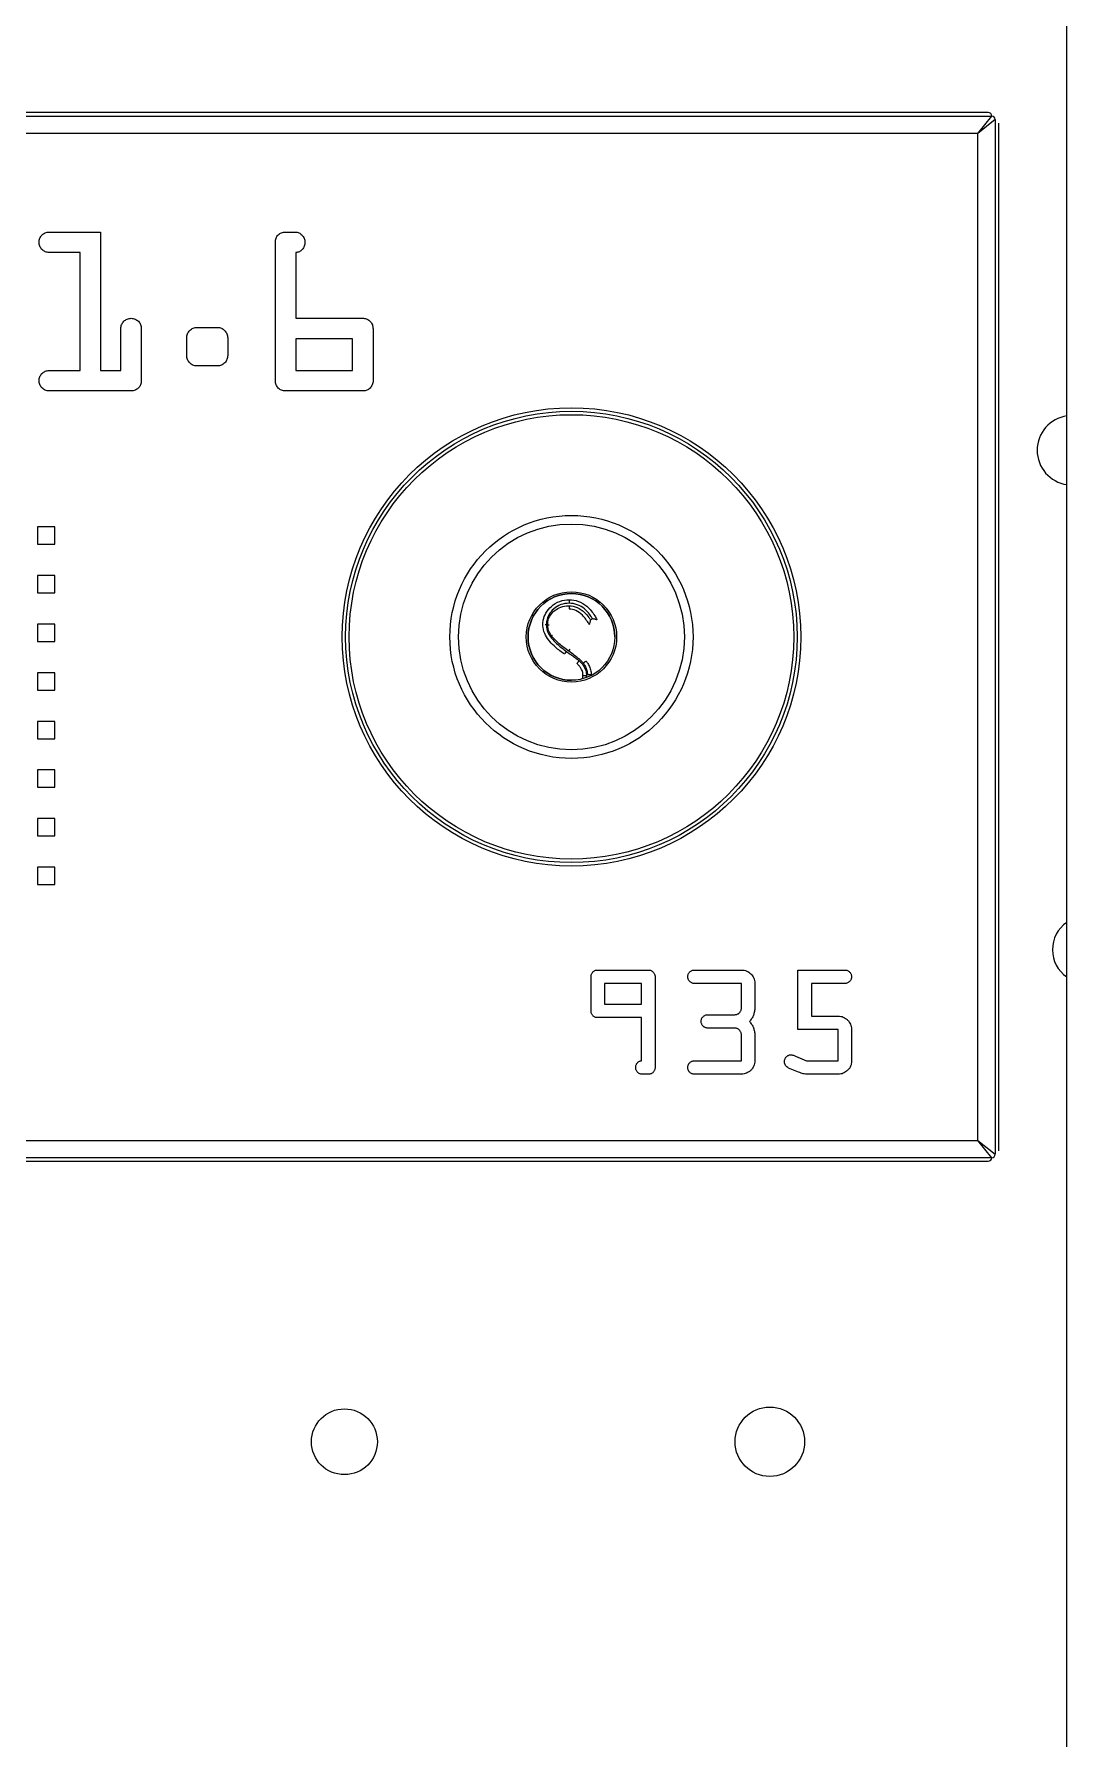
# Model space of a CAD drawing. Extents: x -2 to 108, y 0 to 44.
# Drawn here: x 63.02 to 70.45, y 13.67 to 25.95 of the extents above; entities that cross this region are included whole.
import ezdxf

# ---------------------------------------------------------------- set-up
doc = ezdxf.new("R2010")
doc.units = 0
doc.header["$LTSCALE"] = 5
doc.header["$MEASUREMENT"] = 0
doc.layers.add('1', color=1, linetype='CONTINUOUS')

msp = doc.modelspace()

# ---------------------------------------------------------------- linework, layer by layer
at = {"layer": '1', "linetype": 'CONTINUOUS', "lineweight": 15}
for p, q in [((70.45, 9.743), (70.45, 34.743)), ((59.959, 25.357), (69.909, 25.357)), ((69.884, 25.382), (59.984, 25.382)), ((69.809, 25.232), (69.909, 25.357)), ((69.934, 25.332), (69.809, 25.232)), ((69.934, 25.332), (69.934, 17.882)), ((69.959, 17.907), (69.959, 25.307)), ((69.809, 25.232), (60.059, 25.232)), ((69.809, 17.982), (69.809, 25.232)), ((63.126, 24.522), (63.494, 24.522)), ((63.494, 24.522), (63.494, 23.525)), ((64.753, 23.45), (64.753, 24.45)), ((64.825, 24.522), (64.895, 24.522)), ((63.347, 24.375), (63.126, 24.375)), ((63.347, 23.525), (63.347, 24.375)), ((64.9, 24.375), (64.9, 23.901)), ((63.641, 23.525), (63.641, 23.828)), ((63.788, 23.828), (63.788, 23.451)), ((64.19, 23.836), (64.337, 23.836)), ((64.9, 23.901), (65.387, 23.901)), ((65.456, 23.826), (65.456, 23.451)), ((64.115, 23.632), (64.115, 23.761)), ((64.41, 23.761), (64.41, 23.634)), ((64.9, 23.754), (64.9, 23.525)), ((65.309, 23.754), (64.9, 23.754)), ((65.309, 23.525), (65.309, 23.754)), ((63.125, 23.525), (63.347, 23.525)), ((63.494, 23.525), (63.641, 23.525)), ((64.337, 23.558), (64.188, 23.558)), ((64.9, 23.525), (65.309, 23.525)), ((63.715, 23.378), (63.126, 23.378)), ((65.385, 23.378), (64.825, 23.378)), ((63.167, 22.399), (63.042, 22.399)), ((63.042, 22.399), (63.042, 22.274)), ((63.167, 22.274), (63.167, 22.399)), ((63.042, 22.274), (63.167, 22.274)), ((63.167, 22.049), (63.042, 22.049)), ((63.042, 22.049), (63.042, 21.924)), ((63.167, 21.924), (63.167, 22.049)), ((63.042, 21.924), (63.167, 21.924)), ((67.021, 21.73), (67.035, 21.739)), ((63.167, 21.699), (63.042, 21.699)), ((63.042, 21.699), (63.042, 21.574)), ((63.167, 21.574), (63.167, 21.699)), ((63.042, 21.574), (63.167, 21.574)), ((66.839, 21.488), (66.849, 21.502)), ((66.866, 21.504), (66.876, 21.518)), ((63.167, 21.349), (63.042, 21.349)), ((63.042, 21.349), (63.042, 21.224)), ((63.167, 21.224), (63.167, 21.349)), ((66.992, 21.33), (66.99, 21.317)), ((63.042, 21.224), (63.167, 21.224)), ((63.167, 20.999), (63.042, 20.999)), ((63.042, 20.999), (63.042, 20.874)), ((63.167, 20.874), (63.167, 20.999)), ((63.042, 20.874), (63.167, 20.874)), ((63.167, 20.649), (63.042, 20.649)), ((63.042, 20.649), (63.042, 20.524)), ((63.167, 20.524), (63.167, 20.649)), ((63.042, 20.524), (63.167, 20.524)), ((63.167, 20.299), (63.042, 20.299)), ((63.042, 20.299), (63.042, 20.174)), ((63.167, 20.174), (63.167, 20.299)), ((63.042, 20.174), (63.167, 20.174)), ((63.167, 19.949), (63.042, 19.949)), ((63.042, 19.949), (63.042, 19.824)), ((63.167, 19.824), (63.167, 19.949)), ((63.042, 19.824), (63.167, 19.824)), ((67.025, 18.913), (67.025, 19.161)), ((67.071, 19.208), (67.44, 19.208)), ((67.486, 19.161), (67.486, 18.506)), ((67.769, 19.208), (68.109, 19.208)), ((68.514, 19.208), (68.852, 19.208)), ((68.514, 18.78), (68.514, 19.208)), ((67.389, 19.112), (67.122, 19.112)), ((67.122, 19.112), (67.122, 18.962)), ((67.389, 18.962), (67.389, 19.112)), ((68.107, 19.112), (67.769, 19.112)), ((68.107, 18.933), (68.107, 19.112)), ((68.204, 19.115), (68.204, 18.938)), ((68.611, 19.112), (68.611, 18.876)), ((68.852, 19.112), (68.611, 19.112)), ((67.122, 18.962), (67.389, 18.962)), ((67.389, 18.866), (67.07, 18.866)), ((67.389, 18.555), (67.389, 18.866)), ((67.866, 18.887), (68.059, 18.887)), ((68.059, 18.791), (67.866, 18.791)), ((68.611, 18.876), (68.804, 18.876)), ((68.9, 18.782), (68.9, 18.552)), ((68.107, 18.555), (68.107, 18.742)), ((68.204, 18.742), (68.204, 18.554)), ((68.804, 18.78), (68.514, 18.78)), ((68.804, 18.555), (68.804, 18.78)), ((67.769, 18.555), (68.107, 18.555)), ((68.496, 18.589), (68.559, 18.562)), ((68.582, 18.555), (68.804, 18.555)), ((67.439, 18.458), (67.393, 18.458)), ((68.107, 18.458), (67.769, 18.458)), ((68.519, 18.473), (68.447, 18.503)), ((68.804, 18.458), (68.583, 18.458)), ((60.059, 17.982), (69.809, 17.982)), ((69.909, 17.857), (69.809, 17.982)), ((69.809, 17.982), (69.934, 17.882)), ((69.909, 17.857), (59.959, 17.857)), ((59.984, 17.832), (69.884, 17.832))]:
    msp.add_line(p, q, dxfattribs=at)
at = {"layer": '1', "linetype": 'CONTINUOUS', "lineweight": 15, "flags": 128}
msp.add_lwpolyline([(66.867, 21.874), (66.867, 21.872), (66.867, 21.87), (66.867, 21.867), (66.868, 21.863), (66.868, 21.859), (66.868, 21.854), (66.868, 21.849)], dxfattribs=at)
at = {"layer": '1', "linetype": 'CONTINUOUS', "lineweight": 15}
for centre, radius in [((66.884, 21.607), 1.65), ((66.884, 21.607), 1.625), ((66.884, 21.607), 1.625), ((66.884, 21.607), 1.6), ((66.884, 21.607), 0.875), ((66.884, 21.607), 0.813), ((66.884, 21.607), 0.325), ((66.884, 21.607), 0.312), ((65.25, 15.812), 0.237), ((68.312, 15.812), 0.25)]:
    msp.add_circle(centre, radius, dxfattribs=at)
for centre, radius, start, end in [((69.884, 25.357), 0.025, 0, 90), ((69.909, 25.332), 0.025, 0, 90), ((70.486, 22.951), 0.25, 98.1636, 261.8364), ((66.884, 21.607), 0.312, 0, 270), ((70.584, 19.355), 0.238, 124.4323, 235.5677), ((69.884, 17.857), 0.025, 270, 360), ((69.909, 17.882), 0.025, 270, 360)]:
    msp.add_arc(centre, radius, start, end, dxfattribs=at)
for points, knots in [([(63.052, 24.449), (63.053, 24.454), (63.053, 24.464), (63.057, 24.477), (63.064, 24.49), (63.073, 24.501), (63.084, 24.511), (63.097, 24.517), (63.111, 24.522), (63.121, 24.522), (63.126, 24.522)], [0, 0, 0, 0, 0.12867, 0.251035, 0.37364, 0.499294, 0.62636, 0.748965, 0.87133, 1, 1, 1, 1]), ([(63.126, 24.375), (63.121, 24.376), (63.111, 24.376), (63.097, 24.38), (63.084, 24.387), (63.073, 24.396), (63.064, 24.408), (63.057, 24.42), (63.053, 24.434), (63.053, 24.444), (63.052, 24.449)], [0, 0, 0, 0, 0.126747, 0.249383, 0.372258, 0.499604, 0.625536, 0.748411, 0.871046, 1, 1, 1, 1]), ([(64.753, 24.45), (64.753, 24.455), (64.754, 24.464), (64.758, 24.478), (64.764, 24.491), (64.774, 24.502), (64.785, 24.511), (64.797, 24.517), (64.811, 24.522), (64.82, 24.522), (64.825, 24.522)], [0, 0, 0, 0, 0.12856, 0.252948, 0.374546, 0.500548, 0.626549, 0.749201, 0.87144, 1, 1, 1, 1]), ([(64.895, 24.522), (64.9, 24.522), (64.909, 24.522), (64.923, 24.518), (64.935, 24.51), (64.945, 24.501), (64.954, 24.49), (64.961, 24.477), (64.965, 24.463), (64.965, 24.454), (64.966, 24.449)], [0, 0, 0, 0, 0.1250358, 0.2460508, 0.3668115, 0.495045, 0.6223357, 0.7479237, 0.8704541, 1, 1, 1, 1]), ([(64.966, 24.449), (64.965, 24.444), (64.965, 24.434), (64.961, 24.42), (64.955, 24.408), (64.947, 24.397), (64.937, 24.387), (64.926, 24.38), (64.913, 24.376), (64.905, 24.376), (64.9, 24.375)], [0, 0, 0, 0, 0.136013, 0.264089, 0.390556, 0.519057, 0.644658, 0.76206, 0.880273, 1, 1, 1, 1]), ([(63.641, 23.828), (63.641, 23.833), (63.642, 23.843), (63.646, 23.856), (63.653, 23.869), (63.662, 23.88), (63.673, 23.889), (63.686, 23.896), (63.7, 23.9), (63.71, 23.901), (63.715, 23.901)], [0, 0, 0, 0, 0.125017, 0.245994, 0.36738, 0.495213, 0.623046, 0.747448, 0.870553, 1, 1, 1, 1]), ([(63.715, 23.901), (63.72, 23.901), (63.729, 23.9), (63.743, 23.896), (63.756, 23.889), (63.767, 23.88), (63.777, 23.869), (63.783, 23.856), (63.788, 23.843), (63.788, 23.833), (63.788, 23.828)], [0, 0, 0, 0, 0.129024, 0.251725, 0.374666, 0.502081, 0.629495, 0.750483, 0.873184, 1, 1, 1, 1]), ([(64.115, 23.761), (64.116, 23.766), (64.116, 23.776), (64.12, 23.79), (64.127, 23.803), (64.136, 23.814), (64.148, 23.824), (64.161, 23.831), (64.175, 23.835), (64.185, 23.835), (64.19, 23.836)], [0, 0, 0, 0, 0.129002, 0.251705, 0.372557, 0.499482, 0.626406, 0.748295, 0.870998, 1, 1, 1, 1]), ([(64.337, 23.836), (64.342, 23.835), (64.351, 23.835), (64.365, 23.831), (64.377, 23.824), (64.388, 23.814), (64.398, 23.803), (64.405, 23.79), (64.409, 23.776), (64.409, 23.766), (64.41, 23.761)], [0, 0, 0, 0, 0.124132, 0.244253, 0.365846, 0.492774, 0.621399, 0.744921, 0.869269, 1, 1, 1, 1]), ([(65.387, 23.901), (65.392, 23.901), (65.401, 23.901), (65.414, 23.896), (65.425, 23.889), (65.436, 23.879), (65.445, 23.868), (65.452, 23.855), (65.455, 23.841), (65.456, 23.831), (65.456, 23.826)], [0, 0, 0, 0, 0.121, 0.238886, 0.358166, 0.486903, 0.616479, 0.74256, 0.869946, 1, 1, 1, 1]), ([(64.188, 23.558), (64.183, 23.558), (64.174, 23.558), (64.16, 23.563), (64.147, 23.57), (64.136, 23.58), (64.127, 23.591), (64.12, 23.604), (64.116, 23.618), (64.116, 23.627), (64.115, 23.632)], [0, 0, 0, 0, 0.126407, 0.24937, 0.371036, 0.499474, 0.626785, 0.751286, 0.873593, 1, 1, 1, 1]), ([(64.41, 23.634), (64.409, 23.629), (64.409, 23.619), (64.405, 23.605), (64.398, 23.592), (64.389, 23.58), (64.378, 23.57), (64.365, 23.563), (64.351, 23.559), (64.342, 23.558), (64.337, 23.558)], [0, 0, 0, 0, 0.12916, 0.254107, 0.377038, 0.506179, 0.632997, 0.754213, 0.874977, 1, 1, 1, 1]), ([(63.052, 23.453), (63.053, 23.458), (63.053, 23.467), (63.057, 23.481), (63.064, 23.493), (63.073, 23.504), (63.084, 23.513), (63.097, 23.52), (63.11, 23.524), (63.12, 23.525), (63.125, 23.525)], [0, 0, 0, 0, 0.1269111, 0.249721, 0.3698885, 0.496478, 0.6248065, 0.7480305, 0.8708404, 1, 1, 1, 1]), ([(63.126, 23.378), (63.121, 23.378), (63.111, 23.378), (63.097, 23.383), (63.084, 23.39), (63.073, 23.4), (63.064, 23.411), (63.057, 23.424), (63.053, 23.438), (63.053, 23.448), (63.052, 23.453)], [0, 0, 0, 0, 0.125407, 0.247396, 0.370014, 0.497434, 0.625457, 0.748972, 0.87241, 1, 1, 1, 1]), ([(63.788, 23.451), (63.788, 23.446), (63.788, 23.436), (63.783, 23.423), (63.777, 23.41), (63.767, 23.399), (63.756, 23.39), (63.743, 23.383), (63.73, 23.378), (63.72, 23.378), (63.715, 23.378)], [0, 0, 0, 0, 0.127277, 0.250424, 0.373812, 0.50169, 0.628148, 0.749576, 0.872723, 1, 1, 1, 1]), ([(64.825, 23.378), (64.82, 23.378), (64.811, 23.378), (64.797, 23.383), (64.785, 23.389), (64.774, 23.399), (64.765, 23.41), (64.758, 23.423), (64.754, 23.436), (64.753, 23.446), (64.753, 23.45)], [0, 0, 0, 0, 0.12495, 0.245883, 0.369391, 0.497737, 0.626361, 0.751864, 0.872796, 1, 1, 1, 1]), ([(65.456, 23.451), (65.456, 23.446), (65.456, 23.436), (65.451, 23.422), (65.444, 23.41), (65.435, 23.399), (65.424, 23.389), (65.412, 23.383), (65.399, 23.378), (65.389, 23.378), (65.385, 23.378)], [0, 0, 0, 0, 0.129055, 0.253923, 0.377047, 0.505271, 0.631758, 0.754882, 0.875438, 1, 1, 1, 1]), ([(66.678, 21.695), (66.678, 21.695), (66.678, 21.695), (66.678, 21.696), (66.679, 21.706), (66.679, 21.717), (66.681, 21.727), (66.685, 21.746), (66.691, 21.763), (66.7, 21.779), (66.711, 21.797), (66.724, 21.813), (66.74, 21.827), (66.757, 21.842), (66.778, 21.855), (66.8, 21.863), (66.821, 21.871), (66.845, 21.874), (66.867, 21.874)], [-0.00000006, -0.00000006, -0.00000006, -0.00000006, 0, 0, 0, 0.0000128286, 0.0000128286, 0.0000128286, 0.0000351311, 0.0000351311, 0.0000351311, 0.0000601387, 0.0000601387, 0.0000601387, 0.0000885806, 0.0000885806, 0.0000885806, 0.0001161559, 0.0001161559, 0.0001161559, 0.0001161559]), ([(66.867, 21.874), (66.867, 21.874), (66.867, 21.874), (66.867, 21.874), (66.89, 21.874), (66.913, 21.871), (66.934, 21.863), (66.956, 21.855), (66.977, 21.843), (66.994, 21.828), (67.017, 21.808), (67.036, 21.784), (67.052, 21.758), (67.058, 21.749), (67.063, 21.739), (67.068, 21.73)], [-0.00000006, -0.00000006, -0.00000006, -0.00000006, 0, 0, 0, 0.0000271027, 0.0000271027, 0.0000271027, 0.0000549677, 0.0000549677, 0.0000549677, 0.0000910653, 0.0000910653, 0.0000910653, 0.0001041441, 0.0001041441, 0.0001041441, 0.0001041441]), ([(66.868, 21.849), (66.848, 21.849), (66.827, 21.846), (66.808, 21.84), (66.789, 21.833), (66.772, 21.822), (66.756, 21.808), (66.743, 21.796), (66.731, 21.782), (66.722, 21.767), (66.714, 21.753), (66.709, 21.738), (66.706, 21.723), (66.704, 21.714), (66.704, 21.705), (66.703, 21.696)], [0.0000000015, 0.0000000015, 0.0000000015, 0.0000000015, 0.00002406178, 0.00002406178, 0.00002406178, 0.00004841831, 0.00004841831, 0.00004841831, 0.00006993287, 0.00006993287, 0.00006993287, 0.0000886745, 0.0000886745, 0.0000886745, 0.00009941545, 0.00009941545, 0.00009941545, 0.00009941545]), ([(66.713, 21.694), (66.713, 21.702), (66.713, 21.709), (66.715, 21.716), (66.717, 21.731), (66.722, 21.745), (66.729, 21.757), (66.737, 21.77), (66.746, 21.782), (66.757, 21.792), (66.769, 21.802), (66.782, 21.81), (66.796, 21.816), (66.812, 21.824), (66.83, 21.829), (66.848, 21.831), (66.854, 21.831), (66.861, 21.831), (66.868, 21.832)], [0, 0, 0, 0, 0.000008761, 0.000008761, 0.000008761, 0.00002651782, 0.00002651782, 0.00002651782, 0.00004446678, 0.00004446678, 0.00004446678, 0.00006302925, 0.00006302925, 0.00006302925, 0.00008504248, 0.00008504248, 0.00008504248, 0.00009292114, 0.00009292114, 0.00009292114, 0.00009292114]), ([(66.868, 21.832), (66.868, 21.83), (66.867, 21.825), (66.867, 21.818), (66.867, 21.812), (66.867, 21.81), (66.867, 21.81)], [0, 0, 0, 0, 0.212344, 0.514013, 0.823398, 1, 1, 1, 1]), ([(67.013, 21.696), (67.012, 21.696), (67.012, 21.696), (67.012, 21.696), (67.011, 21.698), (67.01, 21.7), (67.009, 21.702), (66.996, 21.724), (66.981, 21.745), (66.963, 21.763), (66.949, 21.777), (66.933, 21.789), (66.915, 21.797), (66.9, 21.803), (66.883, 21.806), (66.867, 21.807)], [-0.00000006, -0.00000006, -0.00000006, -0.00000006, 0, 0, 0, 0.00000249283, 0.00000249283, 0.00000249283, 0.00003358147, 0.00003358147, 0.00003358147, 0.00005714382, 0.00005714382, 0.00005714382, 0.00007668383, 0.00007668383, 0.00007668383, 0.00007668383]), ([(67.035, 21.739), (67.033, 21.741), (67.032, 21.743), (67.031, 21.745), (67.016, 21.769), (66.999, 21.791), (66.978, 21.809), (66.963, 21.822), (66.945, 21.833), (66.926, 21.839), (66.907, 21.846), (66.887, 21.849), (66.868, 21.849)], [0, 0, 0, 0, 0.0000030428, 0.0000030428, 0.0000030428, 0.00003650058, 0.00003650058, 0.00003650058, 0.00006090356, 0.00006090356, 0.00006090356, 0.00008469631, 0.00008469631, 0.00008469631, 0.00008469631]), ([(66.868, 21.832), (66.887, 21.831), (66.907, 21.827), (66.925, 21.82), (66.945, 21.811), (66.964, 21.797), (66.98, 21.781), (66.991, 21.771), (67, 21.76), (67.009, 21.748), (67.013, 21.743), (67.017, 21.737), (67.021, 21.73)], [0, 0, 0, 0, 0.00002328956, 0.00002328956, 0.00002328956, 0.00005032245, 0.00005032245, 0.00005032245, 0.00006752857, 0.00006752857, 0.00006752857, 0.00007609519, 0.00007609519, 0.00007609519, 0.00007609519]), ([(67.021, 21.73), (67.021, 21.73), (67.02, 21.726), (67.018, 21.718), (67.016, 21.708), (67.014, 21.702), (67.013, 21.7), (67.013, 21.699)], [0, 0, 0, 0, 0.042159, 0.313631, 0.660188, 0.909701, 1, 1, 1, 1]), ([(67.068, 21.73), (67.068, 21.73), (67.068, 21.73), (67.067, 21.73), (67.066, 21.73), (67.065, 21.731), (67.064, 21.731), (67.062, 21.732), (67.06, 21.732), (67.057, 21.733), (67.054, 21.734), (67.05, 21.735), (67.046, 21.736), (67.043, 21.737), (67.039, 21.737), (67.036, 21.738), (67.036, 21.738), (67.035, 21.739), (67.035, 21.739)], [0, 0, 0, 0, 0.00000269002, 0.00000269002, 0.00000269002, 0.00000535904, 0.00000535904, 0.00000535904, 0.00000908742, 0.00000908742, 0.00000908742, 0.00001419353, 0.00001419353, 0.00001419353, 0.0000182582, 0.0000182582, 0.0000182582, 0.00001889074, 0.00001889074, 0.00001889074, 0.00001889074]), ([(66.834, 21.482), (66.812, 21.498), (66.79, 21.515), (66.769, 21.533), (66.741, 21.558), (66.715, 21.586), (66.698, 21.619), (66.689, 21.636), (66.682, 21.655), (66.68, 21.675), (66.679, 21.682), (66.679, 21.689), (66.678, 21.695)], [0, 0, 0, 0, 0.0000331851, 0.0000331851, 0.0000331851, 0.0000781501, 0.0000781501, 0.0000781501, 0.0001017622, 0.0001017622, 0.0001017622, 0.0001097453, 0.0001097453, 0.0001097453, 0.0001097453]), ([(66.694, 21.696), (66.695, 21.696), (66.698, 21.696), (66.701, 21.696), (66.703, 21.696)], [0, 0, 0, 0, 0.383561, 1, 1, 1, 1]), ([(66.703, 21.696), (66.704, 21.69), (66.704, 21.684), (66.705, 21.678), (66.707, 21.661), (66.712, 21.645), (66.72, 21.63), (66.736, 21.6), (66.76, 21.574), (66.785, 21.552), (66.806, 21.534), (66.827, 21.518), (66.849, 21.502)], [0, 0, 0, 0, 0.000007117, 0.000007117, 0.000007117, 0.0000276072, 0.0000276072, 0.0000276072, 0.0000696822, 0.0000696822, 0.0000696822, 0.0001024799, 0.0001024799, 0.0001024799, 0.0001024799]), ([(66.741, 21.615), (66.738, 21.62), (66.734, 21.625), (66.731, 21.631), (66.727, 21.638), (66.723, 21.645), (66.72, 21.653), (66.716, 21.664), (66.714, 21.676), (66.713, 21.688), (66.713, 21.69), (66.713, 21.692), (66.713, 21.694)], [0, 0, 0, 0, 0.00000777317, 0.00000777317, 0.00000777317, 0.00001749406, 0.00001749406, 0.00001749406, 0.00003196104, 0.00003196104, 0.00003196104, 0.00003455119, 0.00003455119, 0.00003455119, 0.00003455119]), ([(66.713, 21.694), (66.714, 21.694), (66.718, 21.694), (66.721, 21.694), (66.723, 21.694)], [0, 0, 0, 0, 0.490191, 1, 1, 1, 1]), ([(66.741, 21.615), (66.743, 21.616), (66.745, 21.617), (66.747, 21.619), (66.747, 21.619)], [0, 0, 0, 0, 0.906899, 1, 1, 1, 1]), ([(66.866, 21.504), (66.854, 21.512), (66.842, 21.521), (66.83, 21.53), (66.819, 21.539), (66.807, 21.548), (66.796, 21.558), (66.785, 21.568), (66.774, 21.578), (66.764, 21.588), (66.756, 21.597), (66.748, 21.606), (66.741, 21.615)], [0, 0, 0, 0, 0.0000176994, 0.0000176994, 0.0000176994, 0.00003540714, 0.00003540714, 0.00003540714, 0.00005313856, 0.00005313856, 0.00005313856, 0.00006707124, 0.00006707124, 0.00006707124, 0.00006707124]), ([(66.849, 21.502), (66.857, 21.496), (66.866, 21.49), (66.874, 21.484), (66.883, 21.478), (66.892, 21.472), (66.9, 21.465), (66.909, 21.459), (66.917, 21.453), (66.925, 21.446), (66.931, 21.443), (66.935, 21.439), (66.94, 21.434)], [0.00000000001, 0.00000000001, 0.00000000001, 0.00000000001, 0.00001265956, 0.00001265956, 0.00001265956, 0.00002531903, 0.00002531903, 0.00002531903, 0.00003797974, 0.00003797974, 0.00003797974, 0.00004563358, 0.00004563358, 0.00004563358, 0.00004563358]), ([(66.969, 21.419), (66.967, 21.422), (66.964, 21.425), (66.961, 21.428), (66.952, 21.437), (66.942, 21.446), (66.931, 21.455), (66.921, 21.463), (66.91, 21.471), (66.899, 21.48), (66.888, 21.488), (66.877, 21.496), (66.866, 21.504)], [0, 0, 0, 0, 0.00000483438, 0.00000483438, 0.00000483438, 0.00002115762, 0.00002115762, 0.00002115762, 0.00003745771, 0.00003745771, 0.00003745771, 0.00005381246, 0.00005381246, 0.00005381246, 0.00005381246]), ([(66.967, 21.331), (66.967, 21.331), (66.967, 21.331), (66.967, 21.331), (66.967, 21.334), (66.967, 21.338), (66.966, 21.342), (66.965, 21.353), (66.962, 21.364), (66.957, 21.373), (66.955, 21.377), (66.954, 21.38), (66.952, 21.383), (66.948, 21.389), (66.943, 21.395), (66.937, 21.401), (66.933, 21.406), (66.928, 21.411), (66.923, 21.416)], [-0.00000006, -0.00000006, -0.00000006, -0.00000006, 0, 0, 0, 0.00000443864, 0.00000443864, 0.00000443864, 0.00001780597, 0.00001780597, 0.00001780597, 0.00002193909, 0.00002193909, 0.00002193909, 0.00003144214, 0.00003144214, 0.00003144214, 0.00003960376, 0.00003960376, 0.00003960376, 0.00003960376]), ([(66.925, 21.418), (66.925, 21.418), (66.927, 21.42), (66.931, 21.424), (66.935, 21.429), (66.939, 21.433), (66.94, 21.434)], [0, 0, 0, 0, 0.235736, 0.523074, 0.750635, 1, 1, 1, 1]), ([(66.94, 21.434), (66.946, 21.429), (66.951, 21.424), (66.956, 21.418), (66.962, 21.411), (66.968, 21.404), (66.973, 21.396), (66.975, 21.392), (66.977, 21.388), (66.979, 21.385), (66.985, 21.372), (66.989, 21.358), (66.991, 21.345), (66.991, 21.34), (66.992, 21.335), (66.992, 21.33)], [0, 0, 0, 0, 0.00000906257, 0.00000906257, 0.00000906257, 0.00002027255, 0.00002027255, 0.00002027255, 0.00002540635, 0.00002540635, 0.00002540635, 0.00004223311, 0.00004223311, 0.00004223311, 0.00004810259, 0.00004810259, 0.00004810259, 0.00004810259]), ([(66.969, 21.419), (66.971, 21.42), (66.975, 21.423), (66.98, 21.427), (66.985, 21.431), (66.988, 21.433), (66.988, 21.433), (66.988, 21.433)], [0, 0, 0, 0, 0.21511, 0.43305, 0.693903, 0.954714, 1, 1, 1, 1]), ([(67.001, 21.334), (67.001, 21.339), (67.001, 21.344), (67, 21.35), (66.999, 21.359), (66.997, 21.368), (66.993, 21.377), (66.99, 21.386), (66.986, 21.395), (66.981, 21.403), (66.977, 21.408), (66.973, 21.413), (66.969, 21.419)], [0, 0, 0, 0, 0.00000648741, 0.00000648741, 0.00000648741, 0.00001775055, 0.00001775055, 0.00001775055, 0.00002932685, 0.00002932685, 0.00002932685, 0.00003702486, 0.00003702486, 0.00003702486, 0.00003702486]), ([(66.989, 21.434), (66.989, 21.434), (66.989, 21.434), (66.989, 21.434), (66.994, 21.428), (66.998, 21.422), (67.002, 21.416), (67.008, 21.407), (67.013, 21.396), (67.017, 21.386), (67.021, 21.375), (67.023, 21.364), (67.025, 21.353), (67.026, 21.346), (67.026, 21.34), (67.026, 21.333)], [-0.00000006, -0.00000006, -0.00000006, -0.00000006, 0, 0, 0, 0.00000871463, 0.00000871463, 0.00000871463, 0.00002240407, 0.00002240407, 0.00002240407, 0.00003593323, 0.00003593323, 0.00003593323, 0.00004376498, 0.00004376498, 0.00004376498, 0.00004376498]), ([(66.963, 21.308), (66.964, 21.31), (66.967, 21.317), (66.967, 21.325), (66.967, 21.331)], [0, 0, 0, 0, 0.325038, 1, 1, 1, 1]), ([(66.967, 21.331), (66.967, 21.331), (66.967, 21.331), (66.968, 21.331), (66.969, 21.331), (66.97, 21.331), (66.972, 21.33), (66.974, 21.33), (66.976, 21.33), (66.978, 21.33), (66.981, 21.33), (66.983, 21.33), (66.986, 21.33), (66.988, 21.33), (66.99, 21.33), (66.992, 21.33)], [0, 0, 0, 0, 0.00000335581, 0.00000335581, 0.00000335581, 0.00000671154, 0.00000671154, 0.00000671154, 0.00001006842, 0.00001006842, 0.00001006842, 0.00001336602, 0.00001336602, 0.00001336602, 0.00001564424, 0.00001564424, 0.00001564424, 0.00001564424]), ([(67.026, 21.333), (67.026, 21.333), (67.026, 21.333), (67.025, 21.333), (67.024, 21.333), (67.022, 21.333), (67.021, 21.333), (67.019, 21.333), (67.017, 21.333), (67.014, 21.333), (67.012, 21.333), (67.01, 21.333), (67.008, 21.333), (67.006, 21.334), (67.003, 21.334), (67.001, 21.334)], [0, 0, 0, 0, 0.00000335674, 0.00000335674, 0.00000335674, 0.00000671344, 0.00000671344, 0.00000671344, 0.00001007073, 0.00001007073, 0.00001007073, 0.00001293752, 0.00001293752, 0.00001293752, 0.00001563383, 0.00001563383, 0.00001563383, 0.00001563383]), ([(67.025, 19.161), (67.025, 19.164), (67.026, 19.17), (67.028, 19.179), (67.033, 19.187), (67.039, 19.195), (67.046, 19.201), (67.053, 19.205), (67.062, 19.208), (67.068, 19.208), (67.071, 19.208)], [0, 0, 0, 0, 0.128377, 0.251954, 0.376601, 0.504978, 0.634508, 0.756299, 0.876171, 1, 1, 1, 1]), ([(67.44, 19.208), (67.443, 19.208), (67.449, 19.208), (67.458, 19.205), (67.465, 19.201), (67.472, 19.194), (67.478, 19.187), (67.483, 19.179), (67.485, 19.17), (67.486, 19.164), (67.486, 19.161)], [0, 0, 0, 0, 0.124137, 0.244307, 0.366401, 0.494526, 0.62466, 0.749618, 0.871304, 1, 1, 1, 1]), ([(67.722, 19.16), (67.722, 19.164), (67.722, 19.17), (67.725, 19.179), (67.729, 19.187), (67.735, 19.195), (67.743, 19.201), (67.751, 19.205), (67.76, 19.208), (67.766, 19.208), (67.769, 19.208)], [0, 0, 0, 0, 0.129481, 0.252618, 0.375995, 0.502442, 0.630308, 0.751726, 0.872734, 1, 1, 1, 1]), ([(67.769, 19.112), (67.766, 19.112), (67.76, 19.112), (67.751, 19.115), (67.742, 19.12), (67.735, 19.126), (67.729, 19.133), (67.725, 19.142), (67.722, 19.151), (67.722, 19.157), (67.722, 19.16)], [0, 0, 0, 0, 0.127396, 0.24853, 0.370072, 0.49807, 0.624646, 0.747122, 0.870386, 1, 1, 1, 1]), ([(68.109, 19.208), (68.115, 19.208), (68.128, 19.208), (68.146, 19.202), (68.162, 19.193), (68.176, 19.181), (68.188, 19.167), (68.197, 19.151), (68.203, 19.133), (68.203, 19.121), (68.204, 19.115)], [0, 0, 0, 0, 0.1290641, 0.2525375, 0.3756704, 0.5037552, 0.6318399, 0.7529943, 0.874306, 1, 1, 1, 1]), ([(68.852, 19.208), (68.855, 19.208), (68.862, 19.208), (68.871, 19.205), (68.879, 19.201), (68.886, 19.194), (68.892, 19.187), (68.897, 19.179), (68.9, 19.17), (68.9, 19.163), (68.9, 19.16)], [0, 0, 0, 0, 0.125003, 0.245965, 0.370354, 0.499614, 0.627432, 0.75182, 0.872783, 1, 1, 1, 1]), ([(68.9, 19.16), (68.9, 19.157), (68.9, 19.151), (68.897, 19.142), (68.893, 19.133), (68.886, 19.126), (68.879, 19.12), (68.871, 19.115), (68.862, 19.112), (68.855, 19.112), (68.852, 19.112)], [0, 0, 0, 0, 0.1287394, 0.2511703, 0.3738406, 0.5009745, 0.6281084, 0.7488297, 0.8712606, 1, 1, 1, 1]), ([(67.07, 18.866), (67.067, 18.866), (67.062, 18.866), (67.053, 18.869), (67.045, 18.874), (67.038, 18.88), (67.032, 18.887), (67.028, 18.895), (67.026, 18.904), (67.025, 18.91), (67.025, 18.913)], [0, 0, 0, 0, 0.1224623, 0.2410387, 0.3637384, 0.4924989, 0.6218335, 0.7483761, 0.8706654, 1, 1, 1, 1]), ([(68.059, 18.887), (68.063, 18.887), (68.069, 18.888), (68.078, 18.89), (68.086, 18.894), (68.093, 18.9), (68.099, 18.907), (68.104, 18.915), (68.107, 18.924), (68.107, 18.93), (68.107, 18.933)], [0, 0, 0, 0, 0.1274363, 0.2501069, 0.3747923, 0.5022286, 0.6308087, 0.7536677, 0.8748212, 1, 1, 1, 1]), ([(68.204, 18.938), (68.204, 18.933), (68.203, 18.924), (68.201, 18.909), (68.198, 18.896), (68.194, 18.883), (68.189, 18.871), (68.182, 18.859), (68.174, 18.848), (68.168, 18.842), (68.165, 18.839)], [0, 0, 0, 0, 0.136997, 0.267334, 0.393514, 0.516624, 0.637066, 0.757815, 0.877342, 1, 1, 1, 1]), ([(67.818, 18.839), (67.818, 18.842), (67.818, 18.848), (67.821, 18.858), (67.826, 18.866), (67.832, 18.873), (67.839, 18.879), (67.847, 18.884), (67.856, 18.887), (67.863, 18.887), (67.866, 18.887)], [0, 0, 0, 0, 0.128954, 0.251589, 0.374464, 0.500396, 0.627742, 0.750617, 0.873253, 1, 1, 1, 1]), ([(67.866, 18.791), (67.863, 18.791), (67.856, 18.791), (67.847, 18.794), (67.839, 18.798), (67.832, 18.804), (67.826, 18.811), (67.821, 18.82), (67.818, 18.829), (67.818, 18.836), (67.818, 18.839)], [0, 0, 0, 0, 0.128428, 0.250562, 0.371917, 0.497335, 0.622753, 0.745126, 0.869374, 1, 1, 1, 1]), ([(68.107, 18.742), (68.107, 18.745), (68.107, 18.751), (68.104, 18.76), (68.1, 18.769), (68.093, 18.776), (68.086, 18.783), (68.078, 18.787), (68.069, 18.79), (68.063, 18.791), (68.059, 18.791)], [0, 0, 0, 0, 0.125935, 0.249892, 0.371979, 0.500201, 0.628158, 0.74937, 0.871873, 1, 1, 1, 1]), ([(68.165, 18.839), (68.168, 18.835), (68.174, 18.828), (68.182, 18.816), (68.189, 18.805), (68.194, 18.792), (68.198, 18.78), (68.201, 18.768), (68.203, 18.755), (68.204, 18.746), (68.204, 18.742)], [0, 0, 0, 0, 0.13551, 0.266023, 0.392841, 0.516656, 0.637282, 0.757857, 0.877904, 1, 1, 1, 1]), ([(68.804, 18.876), (68.81, 18.876), (68.823, 18.876), (68.841, 18.87), (68.857, 18.861), (68.872, 18.849), (68.884, 18.835), (68.893, 18.818), (68.899, 18.801), (68.9, 18.789), (68.9, 18.782)], [0, 0, 0, 0, 0.1265593, 0.2501049, 0.3739782, 0.5035349, 0.6328175, 0.7552559, 0.8755757, 1, 1, 1, 1]), ([(67.347, 18.507), (67.347, 18.51), (67.347, 18.516), (67.35, 18.525), (67.353, 18.534), (67.359, 18.541), (67.365, 18.547), (67.373, 18.552), (67.381, 18.554), (67.387, 18.555), (67.389, 18.555)], [0, 0, 0, 0, 0.13597, 0.264005, 0.390432, 0.517505, 0.644771, 0.762136, 0.880311, 1, 1, 1, 1]), ([(67.722, 18.507), (67.722, 18.51), (67.722, 18.516), (67.725, 18.525), (67.729, 18.534), (67.735, 18.541), (67.743, 18.547), (67.751, 18.552), (67.76, 18.555), (67.766, 18.555), (67.769, 18.555)], [0, 0, 0, 0, 0.1289542, 0.2515894, 0.3744644, 0.5003963, 0.6277424, 0.7506174, 0.8732526, 1, 1, 1, 1]), ([(68.204, 18.554), (68.203, 18.548), (68.203, 18.536), (68.197, 18.518), (68.188, 18.501), (68.176, 18.486), (68.161, 18.474), (68.144, 18.465), (68.126, 18.46), (68.114, 18.459), (68.107, 18.458)], [0, 0, 0, 0, 0.125882, 0.24727, 0.370363, 0.498697, 0.627031, 0.750562, 0.873014, 1, 1, 1, 1]), ([(68.418, 18.549), (68.418, 18.553), (68.418, 18.559), (68.421, 18.568), (68.425, 18.577), (68.431, 18.584), (68.438, 18.59), (68.445, 18.594), (68.454, 18.597), (68.46, 18.598), (68.463, 18.598)], [0, 0, 0, 0, 0.132829, 0.260706, 0.385199, 0.512075, 0.638086, 0.758649, 0.876261, 1, 1, 1, 1]), ([(68.447, 18.503), (68.443, 18.506), (68.434, 18.51), (68.425, 18.521), (68.419, 18.534), (68.418, 18.544), (68.418, 18.549)], [0, 0, 0, 0, 0.2532913, 0.4882668, 0.7298926, 1, 1, 1, 1]), ([(68.463, 18.598), (68.465, 18.598), (68.471, 18.597), (68.479, 18.596), (68.487, 18.593), (68.493, 18.59), (68.496, 18.589)], [0, 0, 0, 0, 0.2138814, 0.4516642, 0.7108841, 1, 1, 1, 1]), ([(68.559, 18.562), (68.563, 18.56), (68.57, 18.556), (68.578, 18.555), (68.582, 18.555)], [0, 0, 0, 0, 0.51633, 1, 1, 1, 1]), ([(68.9, 18.552), (68.9, 18.546), (68.899, 18.534), (68.894, 18.516), (68.885, 18.5), (68.872, 18.486), (68.858, 18.474), (68.841, 18.465), (68.823, 18.459), (68.811, 18.459), (68.804, 18.458)], [0, 0, 0, 0, 0.125501, 0.246524, 0.36892, 0.497426, 0.625354, 0.749184, 0.872364, 1, 1, 1, 1]), ([(67.393, 18.458), (67.39, 18.459), (67.384, 18.459), (67.375, 18.462), (67.367, 18.466), (67.36, 18.472), (67.354, 18.48), (67.35, 18.488), (67.347, 18.497), (67.347, 18.503), (67.347, 18.507)], [0, 0, 0, 0, 0.1222633, 0.242768, 0.3638617, 0.4917533, 0.6199227, 0.7439403, 0.8687545, 1, 1, 1, 1]), ([(67.486, 18.506), (67.486, 18.503), (67.485, 18.497), (67.483, 18.488), (67.478, 18.479), (67.473, 18.472), (67.465, 18.466), (67.457, 18.462), (67.449, 18.459), (67.443, 18.459), (67.439, 18.458)], [0, 0, 0, 0, 0.129695, 0.254546, 0.378281, 0.505718, 0.632832, 0.751501, 0.87482, 1, 1, 1, 1]), ([(67.769, 18.458), (67.766, 18.459), (67.76, 18.459), (67.751, 18.462), (67.743, 18.466), (67.735, 18.472), (67.729, 18.48), (67.725, 18.488), (67.722, 18.497), (67.722, 18.503), (67.722, 18.507)], [0, 0, 0, 0, 0.126995, 0.24987, 0.37103, 0.498625, 0.624803, 0.747918, 0.870794, 1, 1, 1, 1]), ([(68.583, 18.458), (68.578, 18.459), (68.567, 18.459), (68.552, 18.462), (68.536, 18.466), (68.525, 18.471), (68.519, 18.473)], [0, 0, 0, 0, 0.231018, 0.473319, 0.728222, 1, 1, 1, 1])]:
    msp.add_open_spline(points, degree=3, knots=knots, dxfattribs=at)

doc.saveas('drawing.dxf')
